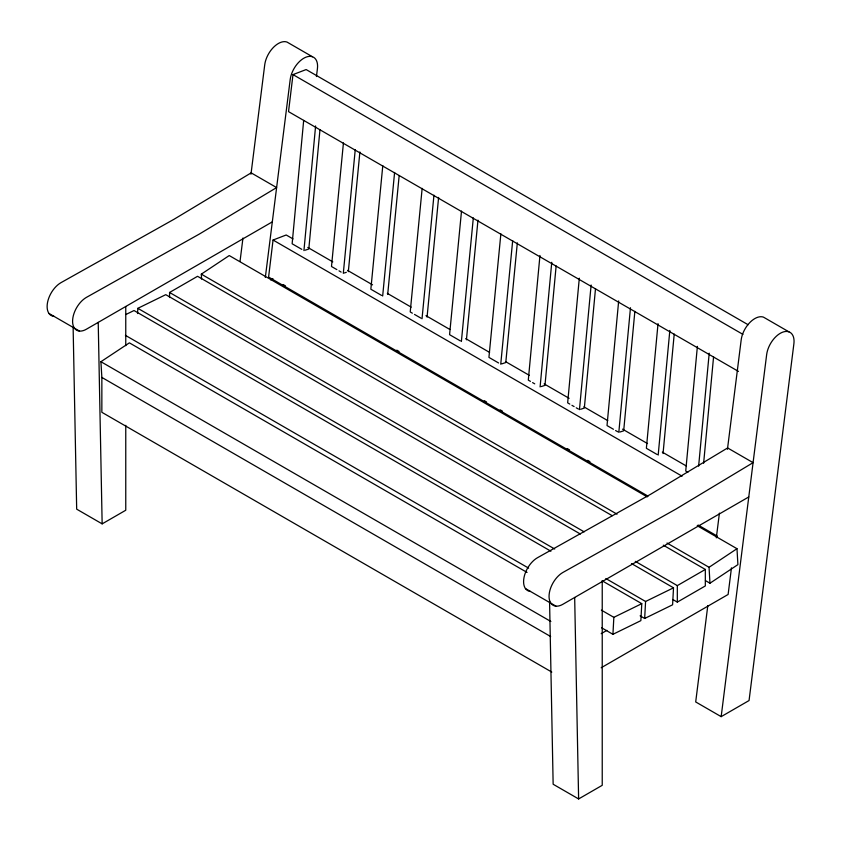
<?xml version="1.0" encoding="UTF-8"?>
<svg xmlns="http://www.w3.org/2000/svg" width="841" height="841" viewBox="0 0 841 841"><rect width="100%" height="100%" fill="white"/><g stroke="black" fill="none" stroke-linecap="round" stroke-linejoin="round"><path stroke-width="1.26" d="M137.546 313.556L137.829 308.332L165.761 294.665L580.374 534.035M612.931 634.314L613.846 617.336L641.778 603.67L640.863 620.647L612.931 634.314L601.567 627.754M644.669 618.461L645.583 601.483L673.515 587.817L672.6 604.795L644.669 618.461L640.127 615.833M303.675 120.431L292.132 243.774L301.793 249.356M303.937 250.597L315.606 125.95M319.979 129.567L308.805 249.02L305.157 250.197M539.954 255.475L528.295 380.121L530.44 381.362M540.101 386.944L551.759 262.287M556.143 265.914L544.968 385.367L541.32 386.545M579.312 278.203L567.654 402.85L569.799 404.09M579.46 409.662L591.118 285.015M595.502 288.631L584.327 408.085L580.679 409.273M618.671 300.92L607.013 425.567L613.457 429.288M618.818 432.39L630.477 307.743M634.86 311.359L623.686 430.813L620.038 431.99M658.03 323.648L646.372 448.295L657.105 454.497M658.177 455.118L669.835 330.46M663.044 453.541L674.219 334.087M697.389 346.376L685.73 471.023L687.875 472.264M698.629 466.156L709.205 353.188M703.623 463.275L713.578 356.805M343.433 142.928L331.491 266.502L336.863 269.604M343.307 273.314L355.238 149.74M348.332 271.643L359.895 151.969M382.792 165.645L370.849 289.23L381.593 295.422M382.666 296.043L394.597 172.468M387.701 294.371L399.128 176M422.15 188.373L410.219 311.948L412.363 313.188M422.024 318.771L433.956 195.186M427.06 317.099L438.613 197.414M461.509 211.091L449.578 334.676L460.311 340.868M461.383 341.488L473.315 217.914M466.419 339.817L477.972 220.142M500.868 233.819L488.936 357.393L498.597 362.976M500.742 364.216L512.674 240.642M517.331 242.87L505.777 362.545L501.751 363.88M293.025 238.918L286.203 234.986L273.052 240.032L268.594 277.057L648.085 496.158M748.133 324.742L306.145 69.561L292.994 74.607L288.526 111.643L738.472 371.417M240.021 261.467L242.965 238.024M250.975 174.213L264.726 64.82A19.48 11.248 -60 0 1 286.981 42.05L312.453 56.757M265.325 277.477L290.198 79.527A19.48 11.248 -60 0 1 305.935 57.188A19.48 11.248 -60 0 1 317.414 68.731L316.437 76.542M707.807 605.573L695.696 701.941L721.168 716.648L749.058 700.542L793.883 343.811A19.48 11.248 -60 0 0 782.403 332.269A19.48 11.248 -60 0 0 766.656 354.618L721.168 716.648M716.322 537.851L719.423 513.115M727.444 449.304L741.184 339.911A19.48 11.248 -60 0 1 763.449 317.131L788.921 331.838M731.46 567.854L728.117 594.471L601.189 667.754M201.577 279.044L201.304 274.145L229.236 255.559L647.255 496.894M736.989 548.7L737.904 564.626L709.962 583.223L709.058 567.297L736.989 548.7L697.231 525.751M551.791 672.075L101.856 412.3L101.856 377.42L100.92 361.714L129.388 342.844L527.065 572.437M272.305 221.877L86.371 329.23A19.48 11.248 -60 0 1 72.589 321.273A19.48 11.248 -60 0 1 86.371 297.409L199.527 233.956L276.615 187.575L251.154 172.868L174.055 219.249L60.899 282.702A19.48 11.248 -60 0 0 47.59 302.182A19.48 11.248 -60 0 0 54.013 316.363M169.567 297.546L169.567 292.468L197.561 276.3L612.174 515.68M270.707 279.927L272.926 278.644M73.125 327.307L76.678 509.162L102.15 523.869L125.761 510.235L125.761 425.336M748.774 496.957L562.829 604.311A19.48 11.248 -60 0 1 549.057 596.353A19.48 11.248 -60 0 1 562.829 572.5L675.996 509.047L753.084 462.655L727.612 447.948L650.524 494.34L537.357 557.793A19.48 11.248 -60 0 0 524.059 577.262A19.48 11.248 -60 0 0 530.471 591.454M635.291 561.357L677.32 585.62L705.326 569.452L705.326 585.946L677.32 602.114L672.768 599.486M601.199 633.662L606.866 630.382M549.562 601.084L553.147 784.243L578.619 798.95L602.23 785.315L602.23 581.562M125.877 314.513L134.024 310.529L550.908 551.212M344.305 272.989L346.324 272.316M292.994 74.607L742.939 334.382M307.795 247.443L332.794 261.877M347.564 270.403L372.563 284.836M387.333 293.362L411.186 307.144M425.966 315.669L449.819 329.441M465.725 338.629L489.588 352.4M505.494 361.588L529.357 375.359M544.127 383.885L569.126 398.319M583.896 406.855L607.759 420.626M622.529 429.152L647.528 443.585M662.298 452.111L686.151 465.893M339.007 270.844L341.152 272.085M414.508 314.429L420.952 318.15M532.584 382.602L534.729 383.843M571.943 405.33L574.098 406.56M576.243 407.801L578.387 409.041M615.601 430.529L617.746 431.769M273.052 240.032L682.093 476.185M283.154 284.552L285.425 285.866M396.773 350.15L399.044 351.464M484.269 400.663L486.54 401.977M500.174 409.851L502.445 411.154M567.212 448.547L569.483 449.861M587.659 460.353L589.93 461.667M698.083 525.026L717.394 536.18M201.304 274.145L617.042 514.177M667.029 543.034L709.058 567.297M663.297 545.189L705.326 569.452M705.42 580.595L709.962 583.223M169.567 292.468L584.169 531.848M631.486 563.554L673.515 587.817M137.829 308.332L554.703 549.015M605.825 578.524L645.583 601.483M602.019 580.721L641.778 603.67M125.393 335.338L528.653 568.148M601.347 610.124L613.846 617.336M48.967 313.451L79.474 331.07M525.425 588.542L555.943 606.151M100.92 361.714L550.866 621.488M101.856 377.42L550.655 636.532M574.676 597.467L578.619 798.95M98.218 322.387L102.15 523.869M677.32 585.62L677.32 602.114M125.761 306.481L125.761 345.662"/></g></svg>
